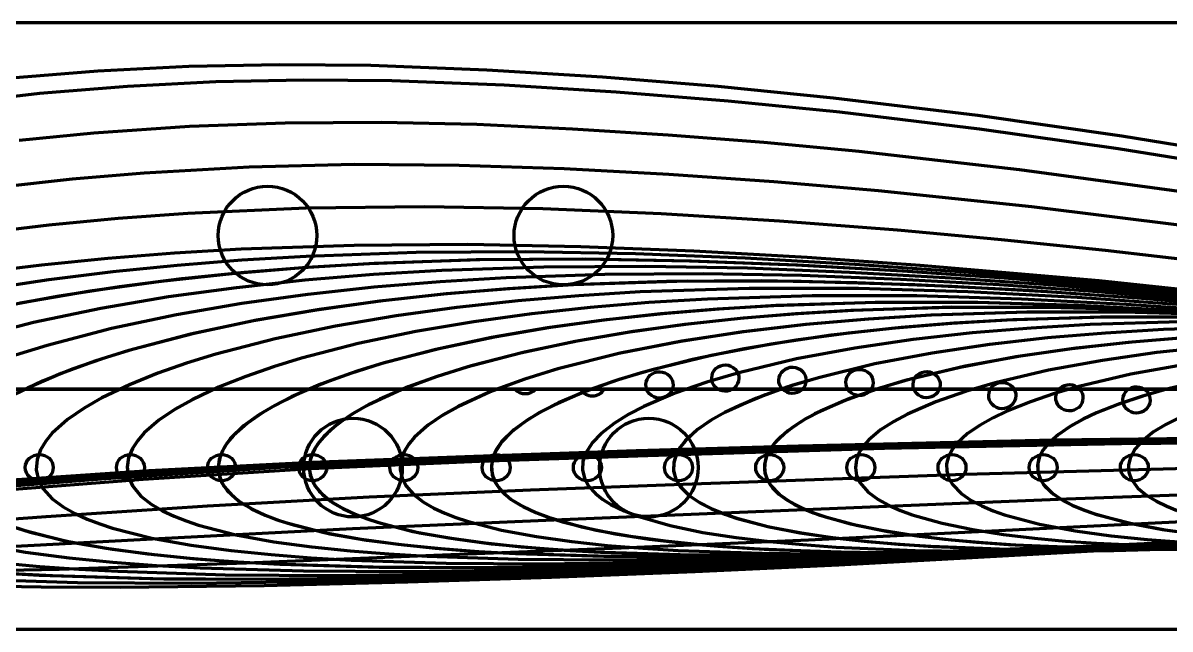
# Model space of a CAD drawing. Header units: millimetres. Extents: x 0 to 1189, y 0 to 841.
# Drawn here: x 271.4 to 445.9, y 416.7 to 508.9 of the extents above; entities that cross this region are included whole.
import ezdxf

# ---------------------------------------------------------------- set-up
doc = ezdxf.new("R2010")
doc.units = ezdxf.units.MM
doc.layers.add('1', color=7, linetype='Continuous', true_color=0xffffff)

msp = doc.modelspace()

# ---------------------------------------------------------------- linework, layer by layer
at = {"layer": '1', "color": 8, "linetype": 'Continuous', "lineweight": 70}
for p, q in [((957.216019, 508.902458), (87.17971, 508.902458)), ((87.17971, 416.74097), (957.216019, 416.74097))]:
    msp.add_line(p, q, dxfattribs=at)
at = {"layer": '1', "color": 163, "linetype": 'Continuous', "lineweight": 70}
for p, q in [((99.799518, 453.214122), (628.93587, 453.214122)), ((628.93587, 453.214122), (99.799518, 453.214122)), ((99.799518, 453.214122), (628.93587, 453.214122)), ((628.93587, 453.214122), (99.799518, 453.214122)), ((346.209126, 453.214122), (110.120416, 453.214122)), ((346.209126, 453.214122), (110.120416, 453.214122)), ((356.172719, 453.214122), (120.45026, 453.214122)), ((356.172719, 453.214122), (120.45026, 453.214122)), ((621.183576, 453.214122), (349.320945, 453.214122)), ((621.183576, 453.214122), (349.320945, 453.214122)), ((613.508808, 453.214122), (359.774303, 453.214122)), ((613.508808, 453.214122), (359.774303, 453.214122))]:
    msp.add_line(p, q, dxfattribs=at)
for points in [[(460.309216, 488.128349), (438.495549, 491.695782), (416.615997, 494.813226), (394.661701, 497.461066), (394.661701, 497.461066), (377.108255, 499.219613), (359.52834, 500.644869), (341.925693, 501.722669), (324.297618, 502.411705), (310.426546, 502.544587), (296.57741, 502.26774), (282.758138, 501.568431), (268.969768, 500.432176)], [(460.309216, 488.128349), (438.495549, 491.695782), (416.615997, 494.813226), (394.661701, 497.461066), (394.661701, 497.461066), (377.108255, 499.219613), (359.52834, 500.644869), (341.925693, 501.722669), (324.297618, 502.411705), (310.426546, 502.544587), (296.57741, 502.26774), (282.758138, 501.568431), (268.969768, 500.432176)], [(459.054286, 486.347496), (437.986024, 489.777967), (416.851231, 492.776399), (395.640776, 495.323578), (395.640776, 495.323578), (378.640066, 497.019536), (361.608411, 498.392974), (344.552613, 499.431689), (327.492442, 500.090977), (314.085468, 500.213822), (300.676053, 499.941636), (287.264015, 499.259224), (273.878467, 498.152221), (260.550481, 496.607927)], [(459.054286, 486.347496), (437.986024, 489.777967), (416.851231, 492.776399), (395.640776, 495.323578), (395.640776, 495.323578), (378.640066, 497.019536), (361.608411, 498.392974), (344.552613, 499.431689), (327.492442, 500.090977), (314.085468, 500.213822), (300.676053, 499.941636), (287.264015, 499.259224), (273.878467, 498.152221), (260.550481, 496.607927)], [(447.22595, 483.250102), (422.935941, 486.57512), (398.565372, 489.343328), (398.565372, 489.343328), (384.048564, 490.710228), (369.510352, 491.855938), (354.954165, 492.769193), (340.391436, 493.441169), (325.827697, 493.777746), (311.262737, 493.688753), (296.696582, 493.151665), (282.144051, 492.144646), (270.766188, 491.012672)], [(447.22595, 483.250102), (422.935941, 486.57512), (398.565372, 489.343328), (398.565372, 489.343328), (384.048564, 490.710228), (369.510352, 491.855938), (354.954165, 492.769193), (340.391436, 493.441169), (325.827697, 493.777746), (311.262737, 493.688753), (296.696582, 493.151665), (282.144051, 492.144646), (270.766188, 491.012672)], [(448.061988, 478.032002), (424.808102, 480.932691), (401.48432, 483.363595), (401.48432, 483.363595), (385.568296, 484.732704), (369.625078, 485.852002), (353.663902, 486.70736), (337.699543, 487.252281), (321.73472, 487.357019), (305.769392, 486.973768), (289.807126, 486.071898), (278.863255, 485.134158), (267.954709, 483.923883)], [(448.062014, 478.031998), (424.808115, 480.932689), (401.484322, 483.363595), (401.484322, 483.363595), (385.568298, 484.732704), (369.625084, 485.852001), (353.663911, 486.70736), (337.699555, 487.25228), (321.734734, 487.357019), (305.769409, 486.973769), (289.807146, 486.071899), (278.863276, 485.134161), (267.954733, 483.923886)], [(451.772906, 472.458183), (436.01016, 474.291392), (420.225967, 475.936021), (404.417797, 477.382528), (404.417797, 477.382528), (386.448772, 478.769294), (368.458646, 479.861495), (350.453284, 480.630621), (332.446318, 480.955273), (314.43833, 480.736599), (296.431704, 479.928908), (285.841211, 479.154499), (275.275069, 478.14221), (264.73504, 476.874835)], [(451.772905, 472.458183), (436.010159, 474.291392), (420.225967, 475.936021), (404.417797, 477.382528), (404.417797, 477.382528), (386.448772, 478.769294), (368.458645, 479.861495), (350.453283, 480.630621), (332.446318, 480.955273), (314.43833, 480.736599), (296.431703, 479.928908), (285.841211, 479.154499), (275.275069, 478.14221), (264.73504, 476.874835)], [(462.273455, 466.803052), (435.073446, 469.666234), (407.825767, 472.029218), (407.825767, 472.029218), (390.637252, 473.234679), (373.433465, 474.196609), (356.216552, 474.884168), (338.989047, 475.202887), (321.758995, 475.086343), (304.538917, 474.492647), (294.402698, 473.896436), (284.280198, 473.100252), (274.177209, 472.086534), (264.100116, 470.836383)], [(462.273455, 466.803052), (435.073446, 469.666234), (407.825767, 472.029218), (407.825767, 472.029218), (390.637252, 473.234679), (373.433465, 474.196609), (356.216552, 474.884168), (338.989047, 475.202887), (321.758995, 475.086343), (304.538917, 474.492647), (294.402698, 473.896436), (284.280198, 473.100252), (274.177209, 472.086534), (264.100116, 470.836383)], [(467.638013, 465.925807), (441.129688, 468.721391), (414.57674, 471.026083), (414.57674, 471.026083), (397.909817, 472.194612), (381.232564, 473.126835), (364.542217, 473.791557), (347.847777, 474.097103), (331.149577, 473.980377), (314.457114, 473.399585), (304.637754, 472.818107), (294.833483, 472.042421), (285.04564, 471.055073), (275.276214, 469.836813), (265.54786, 468.359372)], [(467.638013, 465.925807), (441.129688, 468.721391), (414.57674, 471.026083), (414.57674, 471.026083), (397.909817, 472.194612), (381.232564, 473.126835), (364.542217, 473.791557), (347.847777, 474.097103), (331.149577, 473.980377), (314.457114, 473.399585), (304.637754, 472.818107), (294.833483, 472.042421), (285.04564, 471.055073), (275.276214, 469.836813), (265.54786, 468.359372)], [(461.421402, 466.329096), (441.385748, 468.324465), (421.318002, 470.023692), (421.318002, 470.023692), (405.132866, 471.157679), (388.937325, 472.061625), (372.732326, 472.702955), (356.514676, 472.99236), (340.282511, 472.868979), (324.066514, 472.290849), (314.531062, 471.715856), (305.012018, 470.950491), (295.510904, 469.97769), (286.029381, 468.778241), (276.570174, 467.320354), (267.157179, 465.569815)], [(446.790057, 467.814712), (421.320119, 470.023529), (421.320119, 470.023529), (405.253043, 471.15008), (389.171706, 472.050297), (373.078089, 472.692561), (356.974564, 472.989683), (340.868668, 472.881058), (324.772094, 472.326216), (313.944568, 471.674415), (303.134792, 470.775423), (292.350892, 469.604634), (281.603815, 468.131078), (270.912094, 466.306697)], [(452.506116, 466.902666), (428.064516, 469.02089), (428.064516, 469.02089), (412.581429, 470.106454), (397.083609, 470.975017), (381.573076, 471.594809), (366.068013, 471.882427), (350.573672, 471.781395), (335.091111, 471.252956), (324.671412, 470.630458), (314.258309, 469.770303), (303.855968, 468.647716), (293.497188, 467.235502), (283.196232, 465.48788), (272.962449, 463.35049), (262.824042, 460.733963)], [(452.506116, 466.902666), (428.064516, 469.02089), (428.064516, 469.02089), (412.581429, 470.106454), (397.083609, 470.975017), (381.573076, 471.594809), (366.068013, 471.882427), (350.573672, 471.781395), (335.091111, 471.252956), (324.671412, 470.630458), (314.258309, 469.770303), (303.855968, 468.647716), (293.497188, 467.235502), (283.196232, 465.48788), (272.962449, 463.35049), (262.824042, 460.733963)], [(464.30532, 465.043201), (441.557668, 467.015284), (441.557668, 467.015284), (427.115018, 468.027053), (412.657165, 468.836716), (398.18882, 469.410583), (383.719474, 469.671276), (369.249555, 469.567359), (354.779211, 469.05949), (345.047577, 468.465732), (335.342524, 467.649074), (325.666682, 466.587393), (316.023539, 465.251551), (306.418569, 463.595578), (296.868678, 461.566812), (287.442935, 459.087041), (282.266696, 457.455951), (277.156907, 455.594815), (272.161856, 453.437943), (269.875068, 452.293117)], [(464.364974, 465.037427), (441.561647, 467.014994), (441.561647, 467.014994), (424.298158, 468.201154), (407.01683, 469.092101), (389.720606, 469.60545), (372.416847, 469.623046), (355.121859, 469.07657), (345.427937, 468.493027), (335.749908, 467.688169), (326.095045, 466.639964), (316.473147, 465.320682), (306.90081, 463.687302), (297.397481, 461.69064), (287.998261, 459.249265), (283.384567, 457.827471), (278.826794, 456.235366), (274.348426, 454.432317), (269.990472, 452.353949)], [(458.365972, 465.976772), (434.810109, 468.01816), (434.810109, 468.01816), (419.835373, 469.067571), (404.845176, 469.907094), (389.842159, 470.50389), (374.844566, 470.777182), (359.859627, 470.673373), (344.888618, 470.153998), (334.814852, 469.545011), (324.748712, 468.70487), (314.691248, 467.609132), (304.668158, 466.229588), (294.708003, 464.523138), (284.820944, 462.436962), (275.025187, 459.879589), (270.215783, 458.388134)], [(458.365972, 465.976772), (434.810109, 468.01816), (434.810109, 468.01816), (419.835373, 469.067571), (404.845176, 469.907094), (389.842159, 470.50389), (374.844566, 470.777182), (359.859627, 470.673373), (344.888618, 470.153998), (334.814852, 469.545011), (324.748712, 468.70487), (314.691248, 467.609132), (304.668158, 466.229588), (294.708003, 464.523138), (284.820944, 462.436962), (275.025187, 459.879589), (270.215783, 458.388134)], [(448.315508, 466.011631), (431.70919, 467.152466), (415.096246, 468.009617), (398.466729, 468.501806), (381.827668, 468.517973), (365.223513, 467.992604), (355.92369, 467.432648), (346.639008, 466.660744), (337.371019, 465.655159), (328.121712, 464.387783), (318.899898, 462.814709), (309.745594, 460.891009), (300.692193, 458.537804), (296.253016, 457.168204), (291.866229, 455.633554), (287.548868, 453.891715), (283.355036, 451.885461), (280.66003, 450.342976), (278.108888, 448.581575), (275.802483, 446.501339), (274.815342, 445.302833), (274.014423, 443.967512), (273.500664, 442.502094), (273.377198, 440.954893), (273.700257, 439.437743), (274.431873, 438.065932), (275.825049, 436.534449), (277.48044, 435.30797), (279.282746, 434.293969), (281.149621, 433.443645), (283.059987, 432.716857), (285.003473, 432.084949), (290.94072, 430.584193), (296.961407, 429.492041), (303.016928, 428.674305), (309.097601, 428.056032), (315.197313, 427.587203), (321.307837, 427.238785), (335.715514, 426.774415), (350.127244, 426.673519), (371.96817, 426.963453), (393.805915, 427.57708), (415.637903, 428.362639), (437.462459, 429.339821), (474.271248, 431.350784)], [(448.315508, 466.011631), (431.70919, 467.152466), (415.096246, 468.009617), (398.466729, 468.501806), (381.827668, 468.517973), (365.223513, 467.992604), (355.92369, 467.432648), (346.639008, 466.660744), (337.371019, 465.655159), (328.121712, 464.387783), (318.899898, 462.814709), (309.745594, 460.891009), (300.692193, 458.537804), (296.253016, 457.168204), (291.866229, 455.633554), (287.548868, 453.891715), (283.355036, 451.885461), (280.66003, 450.342976), (278.108888, 448.581575), (275.802483, 446.501339), (274.815342, 445.302833), (274.014423, 443.967512), (273.500664, 442.502094), (273.377198, 440.954893), (273.700257, 439.437743), (274.431873, 438.065932), (275.825049, 436.534449), (277.48044, 435.30797), (279.282746, 434.293969), (281.149621, 433.443645), (283.059987, 432.716857), (285.003473, 432.084949), (290.94072, 430.584193), (296.961407, 429.492041), (303.016928, 428.674305), (309.097601, 428.056032), (315.197313, 427.587203), (321.307837, 427.238785), (335.715514, 426.774415), (350.127244, 426.673519), (371.968171, 426.963453), (393.805915, 427.57708), (415.637903, 428.362639), (437.462459, 429.339821), (474.271248, 431.350784)], [(455.061036, 465.008925), (439.161459, 466.101268), (423.252979, 466.923813), (407.326936, 467.396237), (391.401352, 467.415249), (375.486228, 466.916596), (366.559411, 466.382237), (357.650867, 465.645017), (348.772722, 464.685658), (339.928331, 463.478969), (331.123187, 461.984411), (322.364902, 460.15437), (313.706862, 457.91913), (309.45859, 456.619002), (305.257028, 455.162702), (301.117728, 453.511165), (297.096109, 451.61438), (294.510662, 450.162799), (292.04075, 448.500016), (289.802553, 446.558841), (288.8193, 445.434708), (287.998398, 444.185598), (287.427372, 442.805973), (287.210342, 441.332947), (287.413572, 439.863171), (288.030964, 438.500615), (289.302233, 436.970069), (290.866351, 435.739627), (292.571056, 434.738449), (294.352399, 433.898547), (296.190936, 433.177619), (298.070371, 432.551383), (303.7619, 431.084189), (309.518096, 430.022169), (315.317231, 429.225845), (321.147237, 428.623376), (327.000087, 428.165817), (332.86241, 427.825508), (346.691704, 427.369377), (360.531666, 427.265493), (381.497249, 427.537508), (402.457151, 428.122952), (423.411606, 428.874958), (444.355235, 429.810033), (479.677222, 431.736641)], [(455.061036, 465.008925), (439.161459, 466.101268), (423.252979, 466.923813), (407.326936, 467.396237), (391.401352, 467.415249), (375.486228, 466.916596), (366.559411, 466.382237), (357.650867, 465.645017), (348.772722, 464.685658), (339.928331, 463.478969), (331.123187, 461.984411), (322.364902, 460.15437), (313.706862, 457.91913), (309.45859, 456.619002), (305.257028, 455.162702), (301.117728, 453.511165), (297.096109, 451.61438), (294.510662, 450.162799), (292.04075, 448.500016), (289.802553, 446.558841), (288.8193, 445.434708), (287.998398, 444.185598), (287.427372, 442.805973), (287.210342, 441.332947), (287.413572, 439.863171), (288.030964, 438.500615), (289.302233, 436.970069), (290.866351, 435.739627), (292.571056, 434.738449), (294.352399, 433.898547), (296.190936, 433.177619), (298.070371, 432.551383), (303.7619, 431.084189), (309.518096, 430.022169), (315.317231, 429.225845), (321.147237, 428.623376), (327.000087, 428.165817), (332.86241, 427.825508), (346.691704, 427.369377), (360.531666, 427.265493), (381.497249, 427.537508), (402.457151, 428.122952), (423.411606, 428.874958), (444.355235, 429.810033), (479.677222, 431.736641)], [(447.289008, 465.148786), (431.951409, 465.937076), (416.60064, 466.386726), (401.243277, 466.400975), (385.893698, 465.916403), (377.290142, 465.399412), (368.700627, 464.686585), (360.131581, 463.758344), (351.591675, 462.590043), (343.095602, 461.143466), (334.660584, 459.374912), (326.317729, 457.211979), (322.222438, 455.952083), (318.176688, 454.541031), (314.201411, 452.942575), (310.333021, 451.099455), (307.851117, 449.686221), (305.497158, 448.071937), (303.364434, 446.168389), (302.439229, 445.061818), (301.691985, 443.844141), (301.203577, 442.519931), (301.058273, 441.106672), (301.318126, 439.704285), (301.95543, 438.432899), (303.209334, 436.999474), (304.723237, 435.846159), (306.374083, 434.897433), (308.101503, 434.097115), (309.877847, 433.411121), (311.687966, 432.815836), (317.198034, 431.410142), (322.792626, 430.388165), (328.428497, 429.622582), (334.08738, 429.044726), (339.758495, 428.607447), (345.437195, 428.282815), (358.837215, 427.851158), (372.24453, 427.759445), (392.557025, 428.034374), (412.863422, 428.610691), (433.16457, 429.350263), (453.4581, 430.273428)], [(447.220908, 465.152818), (431.816201, 465.942681), (416.406597, 466.389773), (400.997795, 466.397334), (385.589787, 465.901285), (376.946322, 465.374781), (368.325093, 464.650603), (359.731101, 463.709288), (351.167744, 462.524994), (342.64017, 461.057007), (334.162868, 459.258561), (325.792261, 457.05865), (321.193503, 455.610478), (316.654274, 453.957447), (312.225897, 452.044414), (309.690799, 450.755458), (307.238885, 449.297868), (304.931552, 447.623213), (302.8989, 445.646211), (302.049609, 444.484798), (301.408124, 443.189588), (301.079147, 441.783553), (301.146405, 440.343464), (301.627701, 438.984926), (302.439167, 437.793322), (304.144961, 436.242995), (306.106584, 435.036587), (308.184525, 434.062375), (310.318324, 433.257911), (312.493035, 432.576398), (318.023312, 431.238617), (323.635432, 430.258913), (329.284625, 429.524474), (334.955161, 428.969534), (340.629987, 428.550789), (346.308, 428.241697), (359.700557, 427.836336), (373.102178, 427.762132), (393.417164, 428.053848), (413.727068, 428.639037), (434.031841, 429.38592), (454.329377, 430.316831)], [(457.608462, 464.477738), (442.638222, 465.228334), (427.655517, 465.653408), (412.666656, 465.660682), (397.685397, 465.188308), (389.288102, 464.687299), (380.904253, 463.997504), (372.54003, 463.099722), (364.203783, 461.969785), (355.909703, 460.570214), (347.674442, 458.858131), (339.528214, 456.762358), (334.205762, 455.10191), (328.979854, 453.15932), (323.916949, 450.825143), (321.493258, 449.448288), (319.19561, 447.872961), (317.117695, 446.011535), (316.220109, 444.928111), (315.500192, 443.735146), (315.036935, 442.438978), (314.911002, 441.060313), (315.178557, 439.695938), (315.809547, 438.460353), (317.038955, 437.066729), (318.518015, 435.943192), (320.12944, 435.017348), (321.814958, 434.235005), (323.547775, 433.563248), (325.313353, 432.979345), (330.688199, 431.596995), (336.146413, 430.588675), (341.645302, 429.83045), (347.167004, 429.25575), (352.701015, 428.818976), (358.242769, 428.493134), (371.320466, 428.054451), (384.405813, 427.952623), (404.230883, 428.212773), (424.04988, 428.780578), (443.863045, 429.520238), (463.668051, 430.446849)], [(457.52559, 464.482546), (442.473319, 465.234985), (427.416629, 465.656982), (412.360621, 465.656056), (397.305296, 465.169467), (388.860281, 464.656849), (380.437319, 463.953107), (372.040624, 463.03902), (363.673443, 461.889006), (355.340782, 460.462961), (347.055938, 458.714449), (338.875852, 456.572985), (334.382736, 455.161717), (329.94743, 453.548197), (325.621176, 451.676093), (323.637508, 450.677502), (321.702799, 449.576898), (319.839698, 448.350525), (318.100221, 446.968849), (316.550288, 445.360095), (315.746719, 444.199315), (315.168988, 442.916886), (314.911259, 441.532061), (315.048786, 440.127607), (315.583913, 438.820764), (316.420945, 437.683536), (318.126958, 436.206383), (320.055455, 435.055233), (322.103178, 434.115192), (324.198011, 433.338103), (326.321189, 432.680018), (331.689814, 431.38797), (337.140604, 430.434847), (342.64226, 429.714673), (348.15757, 429.168341), (353.680586, 428.753862), (359.209279, 428.446147), (372.259246, 428.037338), (385.323961, 427.954979), (405.114278, 428.232836), (424.899394, 428.808873), (444.67801, 429.554554), (464.445143, 430.486901)], [(453.361433, 464.518156), (438.765852, 464.919297), (424.158349, 464.921414), (409.566783, 464.464573), (400.025172, 463.884764), (390.495387, 463.053687), (381.002284, 461.942124), (371.563634, 460.50475), (362.190061, 458.677703), (352.903045, 456.359549), (347.711968, 454.760295), (342.618057, 452.890626), (337.663281, 450.635106), (335.2847, 449.302137), (333.031487, 447.779032), (330.979863, 445.970762), (330.100706, 444.93177), (329.376622, 443.765921), (328.897658, 442.477774), (328.758641, 441.113741), (329.012224, 439.762709), (329.631929, 438.534458), (330.838591, 437.160943), (332.291498, 436.053993), (333.873113, 435.143401), (335.529267, 434.372425), (337.219919, 433.714747), (338.935328, 433.143697), (344.160528, 431.787596), (349.486933, 430.791281), (354.852522, 430.039509), (360.239919, 429.46742), (365.642694, 429.030509), (371.051524, 428.703385), (383.810722, 428.257691), (396.580491, 428.145627), (415.929552, 428.391337), (435.271701, 428.951419), (454.607562, 429.692654)], [(453.325035, 464.519591), (438.710394, 464.92009), (424.090036, 464.920389), (409.477096, 464.460213), (399.921981, 463.877181), (390.385697, 463.042537), (380.878039, 461.925501), (371.415761, 460.479222), (362.022593, 458.640858), (352.738699, 456.312737), (347.543946, 454.703893), (342.442864, 452.819426), (337.500877, 450.550831), (335.135399, 449.210356), (332.894062, 447.673985), (330.870956, 445.854681), (330.00099, 444.794403), (329.308399, 443.626151), (328.870292, 442.358025), (328.763731, 441.013953), (329.038989, 439.687592), (329.663665, 438.487808), (330.868575, 437.133985), (332.312793, 436.040225), (333.884797, 435.137262), (335.528413, 434.372895), (337.217703, 433.715376), (338.93874, 433.142853), (344.178364, 431.783847), (349.5002, 430.789185), (354.862106, 430.038317), (360.246628, 429.466773), (365.643535, 429.030505), (371.048343, 428.703452), (383.803718, 428.257744), (396.567097, 428.145802), (415.904741, 428.391172), (435.236338, 428.950465), (454.56152, 429.690214)], [(449.583019, 464.189257), (435.26659, 464.176267), (420.968932, 463.717455), (412.955708, 463.240153), (404.951802, 462.585849), (396.958657, 461.735086), (388.993966, 460.664534), (381.068939, 459.337069), (373.196581, 457.709315), (365.422464, 455.712845), (361.150532, 454.395109), (356.931963, 452.886353), (352.81547, 451.131504), (350.462704, 449.946049), (348.187811, 448.599363), (346.053806, 447.044703), (344.178663, 445.18403), (343.41054, 444.081733), (342.857338, 442.857885), (342.610269, 441.543302), (342.734391, 440.215359), (343.233196, 438.967164), (344.022241, 437.877172), (345.629973, 436.461286), (347.452735, 435.354582), (349.376885, 434.453704), (351.37276, 433.696805), (353.408269, 433.050818), (358.55357, 431.781531), (363.776196, 430.842873), (369.034267, 430.131182), (374.307153, 429.587248), (379.591487, 429.171694), (384.885498, 428.860413), (397.380963, 428.438765), (409.876481, 428.340413), (428.807894, 428.597432), (447.73745, 429.165885)], [(450.146247, 464.181453), (436.032158, 464.187722), (421.918401, 463.763066), (412.683471, 463.220923), (403.475885, 462.444219), (394.300552, 461.404426), (385.162795, 460.058244), (376.070431, 458.343741), (367.075882, 456.176514), (362.041208, 454.685255), (357.079502, 452.943407), (352.243534, 450.858246), (349.917649, 449.644609), (347.683535, 448.26416), (345.58784, 446.643926), (344.205966, 445.217508), (343.129907, 443.545824), (342.705565, 442.286431), (342.616839, 440.96213), (342.902618, 439.67071), (343.622397, 438.36915), (344.620442, 437.271472), (345.786789, 436.3514), (347.045402, 435.574752), (349.120392, 434.562743), (351.279368, 433.729024), (356.319877, 432.279667), (361.44802, 431.227911), (366.630486, 430.432067), (371.835802, 429.82426), (377.051548, 429.356975), (382.275804, 429.002031), (394.614898, 428.500056), (406.962684, 428.340259), (425.667797, 428.528505), (444.370047, 429.050092), (463.065881, 429.764353)], [(447.449994, 463.447469), (433.704207, 463.034478), (424.708589, 462.511115), (415.738266, 461.762601), (406.799063, 460.761071), (397.896192, 459.46422), (389.037299, 457.811578), (380.271867, 455.720116), (375.364024, 454.279186), (370.526089, 452.594075), (365.813333, 450.57426), (363.544783, 449.39596), (361.363759, 448.051949), (359.32461, 446.475249), (357.984854, 445.086818), (356.945721, 443.454146), (356.542954, 442.226576), (356.467867, 440.936987), (356.755641, 439.68184), (357.461632, 438.418684), (358.433996, 437.352953), (359.569364, 436.456731), (360.791471, 435.700289), (362.808866, 434.711564), (364.90999, 433.894252), (369.809868, 432.470293), (374.798758, 431.432644), (379.841523, 430.644288), (384.904254, 430.039913), (389.978838, 429.573035), (395.062559, 429.216463), (407.071796, 428.706428), (419.086618, 428.535291), (437.288753, 428.70622), (455.488967, 429.216301)], [(447.449994, 463.447469), (433.704207, 463.034478), (424.708589, 462.511115), (415.738266, 461.762601), (406.799063, 460.761071), (397.896192, 459.46422), (389.037299, 457.811578), (380.271867, 455.720116), (375.364024, 454.279186), (370.526089, 452.594075), (365.813333, 450.57426), (363.544783, 449.39596), (361.363759, 448.051949), (359.32461, 446.475249), (357.984854, 445.086818), (356.945721, 443.454146), (356.542954, 442.226576), (356.467867, 440.936987), (356.755641, 439.68184), (357.461632, 438.418684), (358.433996, 437.352953), (359.569364, 436.456731), (360.791471, 435.700289), (362.808866, 434.711564), (364.90999, 433.894252), (369.809868, 432.470293), (374.798758, 431.432644), (379.841523, 430.644288), (384.904254, 430.039913), (389.978838, 429.573035), (395.062559, 429.216463), (407.071796, 428.706428), (419.086618, 428.535291), (437.288753, 428.70622), (455.488967, 429.216301)], [(458.360174, 462.699509), (444.852192, 462.275927), (436.018837, 461.75086), (427.201719, 461.00322), (418.409401, 460.004087), (409.656726, 458.709434), (400.96485, 457.060175), (392.370156, 454.963875), (387.558496, 453.509841), (382.831894, 451.799741), (378.252662, 449.727895), (376.061821, 448.496558), (373.989418, 447.077055), (372.130739, 445.384119), (371.343631, 444.393281), (370.733019, 443.299167), (370.370363, 442.115166), (370.321918, 440.874875), (370.620282, 439.662553), (371.226017, 438.570172), (372.612338, 437.118345), (374.268393, 435.980095), (376.055998, 435.058157), (377.913066, 434.287996), (379.8149, 433.633378), (384.648859, 432.344405), (389.561561, 431.390714), (394.512521, 430.661918), (399.485498, 430.099844), (404.471094, 429.665092), (409.465065, 429.334408), (421.253472, 428.867622), (433.050947, 428.725337), (450.926315, 428.926368)], [(458.346886, 462.699303), (444.845391, 462.275601), (436.021239, 461.751022), (427.211472, 461.004148), (418.418144, 460.005189), (409.653989, 458.708948), (400.959411, 457.058974), (392.356174, 454.96), (388.298938, 453.749834), (384.298127, 452.367482), (380.38416, 450.75727), (378.139699, 449.669338), (375.971683, 448.440955), (373.933096, 447.033422), (372.097637, 445.347436), (371.314418, 444.349982), (370.705436, 443.234354), (370.354, 442.015822), (370.336227, 440.750177), (370.677218, 439.526135), (371.327549, 438.432551), (372.759977, 436.999397), (374.440149, 435.881082), (376.237236, 434.975673), (378.109773, 434.215027), (380.022351, 433.567907), (384.873395, 432.294227), (389.809079, 431.349287), (394.781708, 430.627665), (399.776817, 430.07122), (404.781436, 429.641656), (409.793947, 429.315859), (421.627034, 428.858683), (433.457989, 428.724865), (451.37639, 428.936364)], [(448.577539, 461.078929), (440.057998, 460.379756), (431.567681, 459.445675), (423.111673, 458.235427), (414.698201, 456.690795), (406.372393, 454.729366), (401.702759, 453.370366), (397.117672, 451.780652), (392.670335, 449.870074), (390.521264, 448.741911), (388.451149, 447.439341), (386.551256, 445.910438), (385.704881, 445.022201), (384.978103, 444.032386), (384.438565, 442.928564), (384.165752, 441.739718), (384.221793, 440.518814), (384.61682, 439.355144), (385.385049, 438.211677), (386.363364, 437.251961), (387.474036, 436.439775), (388.649904, 435.75111), (390.583183, 434.839046), (392.590979, 434.0781), (397.253475, 432.738494), (401.999583, 431.751562), (406.794805, 430.995308), (411.607853, 430.41069), (416.433113, 429.955415), (421.267753, 429.605799), (432.689418, 429.09926), (444.115186, 428.921825), (461.425914, 429.079473)], [(448.051122, 461.042086), (439.473726, 460.323447), (430.919855, 459.363616), (422.403714, 458.119504), (413.945603, 456.53328), (405.580641, 454.514254), (400.89668, 453.111823), (396.294904, 451.459846), (391.83659, 449.453583), (389.703962, 448.258625), (387.687869, 446.878079), (385.884, 445.227265), (385.124512, 444.259573), (384.541226, 443.190172), (384.20372, 442.034213), (384.174646, 440.828516), (384.480714, 439.654206), (385.080135, 438.597627), (386.435597, 437.192265), (388.047778, 436.08697), (389.786444, 435.189356), (391.5918, 434.437533), (393.440287, 433.796886), (398.139023, 432.531258), (402.915348, 431.591224), (407.729326, 430.869785), (412.565122, 430.310868), (417.413614, 429.876621), (422.270639, 429.544727), (433.736724, 429.070915), (445.212231, 428.918515), (462.600173, 429.104767)], [(452.100054, 459.677488), (443.81888, 458.771876), (435.568094, 457.597301), (427.373136, 456.099181), (419.271905, 454.19459), (414.724685, 452.87038), (410.249375, 451.31172), (405.912605, 449.426679), (403.820724, 448.304831), (401.83186, 447.013684), (400.02917, 445.487812), (399.23767, 444.589479), (398.586476, 443.588604), (398.144537, 442.472959), (397.991704, 441.284442), (398.174209, 440.10397), (398.671604, 439.011885), (399.915384, 437.560108), (401.452749, 436.419789), (403.116901, 435.509531), (404.856633, 434.747795), (406.649176, 434.096818), (411.204149, 432.817225), (415.840571, 431.866951), (420.520013, 431.135354), (425.216126, 430.567112), (429.924774, 430.123319), (434.643635, 429.781877), (445.789318, 429.286231), (456.937246, 429.1132)], [(452.100054, 459.677488), (443.81888, 458.771876), (435.568094, 457.597301), (427.373136, 456.099181), (419.271905, 454.19459), (414.724685, 452.87038), (410.249375, 451.31172), (405.912605, 449.426679), (403.820724, 448.304831), (401.83186, 447.013684), (400.02917, 445.487812), (399.23767, 444.589479), (398.586476, 443.588604), (398.144537, 442.472959), (397.991704, 441.284442), (398.174209, 440.10397), (398.671604, 439.011885), (399.915384, 437.560108), (401.452749, 436.419789), (403.116901, 435.509531), (404.856633, 434.747795), (406.649176, 434.096818), (411.204149, 432.817225), (415.840571, 431.866951), (420.520013, 431.135354), (425.216126, 430.567112), (429.924774, 430.123319), (434.643635, 429.781877), (445.789318, 429.286231), (456.937246, 429.1132)], [(447.89769, 456.939645), (439.907107, 455.479491), (432.001612, 453.615012), (428.277522, 452.537612), (424.602343, 451.30257), (421.006229, 449.855752), (418.942767, 448.873453), (416.948876, 447.758659), (415.066569, 446.465966), (413.390522, 444.913557), (412.686273, 443.992158), (412.15764, 442.972182), (411.870435, 441.872306), (411.880104, 440.735797), (412.201576, 439.637513), (412.78837, 438.652536), (414.082113, 437.340107), (415.606547, 436.300721), (417.247336, 435.451754), (418.949267, 434.736607), (420.691061, 434.123903), (426.015727, 432.702031), (431.435574, 431.688107), (436.897966, 430.938288), (442.382972, 430.377796), (447.881786, 429.965364)], [(447.89769, 456.939645), (439.907107, 455.479491), (432.001612, 453.615012), (428.277522, 452.537612), (424.602343, 451.30257), (421.006229, 449.855752), (418.942767, 448.873453), (416.948876, 447.758659), (415.066569, 446.465966), (413.390522, 444.913557), (412.686273, 443.992158), (412.15764, 442.972182), (411.870435, 441.872306), (411.880104, 440.735797), (412.201576, 439.637513), (412.78837, 438.652536), (414.082113, 437.340107), (415.606547, 436.300721), (417.247336, 435.451754), (418.949267, 434.736607), (420.691061, 434.123903), (426.015727, 432.702031), (431.435574, 431.688107), (436.897966, 430.938288), (442.382972, 430.377796), (447.881786, 429.965364)], [(452.806419, 454.935984), (445.124076, 453.141946), (441.499503, 452.101447), (437.930269, 450.908757), (434.437583, 449.506649), (432.427628, 448.548569), (430.490979, 447.459288), (428.675475, 446.1966), (427.057862, 444.656309), (426.392799, 443.738607), (425.910191, 442.708048), (425.686384, 441.593723), (425.776713, 440.46719), (426.174427, 439.402571), (426.816106, 438.464685), (428.143575, 437.228518), (429.660895, 436.250902), (431.28232, 435.444029), (432.953597, 434.763091), (434.649947, 434.179305), (439.819455, 432.817197), (445.090452, 431.834985), (450.409153, 431.103211)], [(453.044499, 454.984421), (445.359258, 453.204509), (441.736301, 452.174108), (438.16478, 450.993527), (434.664994, 449.607056), (432.652606, 448.663083), (430.707232, 447.591508), (428.870542, 446.348766), (427.237809, 444.863026), (426.541677, 443.973469), (426.010127, 442.976305), (425.716523, 441.892168), (425.720692, 440.765837), (426.036886, 439.68463), (426.616157, 438.714848), (427.879499, 437.435195), (429.36523, 436.419672), (430.947325, 435.596946), (432.592587, 434.899916), (434.28191, 434.29861), (439.436435, 432.901754), (444.683906, 431.900522), (449.976271, 431.155097)], [(447.13207, 448.822007), (445.199054, 447.843257), (443.351616, 446.715142), (441.643364, 445.371309), (440.548104, 444.164951), (439.770477, 442.744008), (439.534631, 441.681741), (439.594755, 440.595869), (439.949822, 439.564735), (440.977423, 438.162551), (442.315868, 437.052318), (443.796368, 436.165055), (445.352116, 435.425752), (446.960834, 434.790603)], [(447.13207, 448.822007), (445.199054, 447.843257), (443.351616, 446.715142), (441.643364, 445.371309), (440.548104, 444.164951), (439.770477, 442.744008), (439.534631, 441.681741), (439.594755, 440.595869), (439.949822, 439.564735), (440.977423, 438.162551), (442.315868, 437.052318), (443.796368, 436.165055), (445.352116, 435.425752), (446.960834, 434.790603)], [(254.079128, 437.946677), (281.460146, 440.020201), (308.860477, 441.638491), (336.276846, 442.754676), (363.69841, 443.708556), (391.124089, 444.534046), (428.843491, 445.384825), (466.576263, 445.818949)], [(254.079128, 437.946677), (281.460146, 440.020201), (308.860477, 441.638491), (336.276846, 442.754676), (363.69841, 443.708556), (391.124089, 444.534046), (428.843491, 445.384825), (466.576263, 445.818949)], [(257.446958, 437.546585), (283.982261, 439.652586), (310.547931, 441.331847), (337.128156, 442.494305), (363.713901, 443.430252), (401.105218, 444.537124), (438.505406, 445.279347), (475.916715, 445.56411)], [(257.446958, 437.546585), (283.982261, 439.652586), (310.547931, 441.331847), (337.128156, 442.494305), (363.713901, 443.430252), (401.105218, 444.537124), (438.505406, 445.279347), (475.916715, 445.56411)], [(259.343961, 438.047953), (285.917353, 440.060345), (312.512234, 441.629982), (339.128281, 442.712721), (365.75121, 443.637237), (392.379532, 444.437891), (429.000797, 445.259477), (465.624916, 445.674615)], [(259.343961, 438.047953), (285.917353, 440.060345), (312.512234, 441.629982), (339.128281, 442.712721), (365.75121, 443.637237), (392.379532, 444.437891), (429.000797, 445.259477), (465.624916, 445.674615)], [(264.112296, 437.548091), (289.65148, 439.546239), (315.216864, 441.146798), (340.813365, 442.256191), (366.419214, 443.15044), (402.431226, 444.231611), (438.451925, 444.9607), (474.482817, 445.258644)], [(264.112296, 437.548091), (289.65148, 439.546239), (315.216864, 441.146798), (340.813365, 442.256191), (366.419214, 443.15044), (402.431226, 444.231611), (438.451925, 444.9607), (474.482817, 445.258644)], [(265.900846, 439.187397), (290.555495, 440.846727), (315.233845, 442.104874), (339.92714, 443.030965), (364.623423, 443.875084), (389.323123, 444.615078), (428.143852, 445.500464), (466.972045, 445.959871)], [(265.900846, 439.187397), (290.555495, 440.846727), (315.233845, 442.104874), (339.92714, 443.030965), (364.623423, 443.875084), (389.323123, 444.615078), (428.143852, 445.500464), (466.972045, 445.959871)], [(265.900846, 439.187397), (290.555495, 440.846727), (315.233845, 442.104874), (339.92714, 443.030965), (364.623423, 443.875084), (389.323123, 444.615078), (428.143852, 445.500464), (466.972045, 445.959871)], [(265.900846, 439.187397), (290.555495, 440.846727), (315.233845, 442.104874), (339.92714, 443.030965), (364.623423, 443.875084), (389.323123, 444.615078), (428.143852, 445.500464), (466.972045, 445.959871)], [(250.358753, 432.094826), (274.898812, 433.837794), (299.445414, 435.466071), (324.006987, 436.845134), (348.584038, 437.89026), (373.164302, 438.821745), (414.646924, 440.269845), (456.138608, 441.391031)], [(250.358753, 432.094826), (274.898812, 433.837794), (299.445414, 435.466071), (324.006987, 436.845134), (348.584038, 437.89026), (373.164302, 438.821745), (414.646924, 440.269845), (456.138608, 441.391031)], [(262.585054, 428.942518), (292.024237, 430.486573), (321.464288, 432.01572), (350.91585, 433.311301), (380.372169, 434.499614), (430.078765, 436.528337), (479.795291, 438.301225)], [(262.585117, 428.942521), (292.024305, 430.486576), (321.464361, 432.015724), (350.915928, 433.311304), (380.372253, 434.499617), (430.078857, 436.528341), (479.795393, 438.301229)], [(258.049473, 425.46625), (276.870489, 425.848082), (305.375352, 426.804817), (333.874281, 427.950618), (362.373376, 429.091273), (390.869491, 430.326293), (454.971981, 433.439363)], [(258.049474, 425.46625), (276.870491, 425.848082), (305.375353, 426.804817), (333.874283, 427.950618), (362.373377, 429.091273), (390.869492, 430.326293), (454.971984, 433.439363)], [(262.081885, 423.370308), (274.113906, 423.155402), (286.148288, 423.118349), (308.026998, 423.375454), (329.900459, 423.920794), (351.768923, 424.642674), (373.633231, 425.480567), (395.490344, 426.489085), (441.574676, 429.020211), (487.640908, 431.864941)], [(262.081885, 423.370308), (274.113906, 423.155402), (286.148288, 423.118349), (308.026998, 423.375454), (329.900459, 423.920794), (351.768923, 424.642674), (373.633231, 425.480567), (395.490344, 426.489085), (441.574676, 429.020211), (487.640908, 431.864941)], [(269.456371, 432.423241), (271.49627, 431.753326), (277.705572, 430.1724), (284.009822, 429.023975), (290.360474, 428.16447), (296.736956, 427.516398), (303.127118, 427.026518), (309.52573, 426.663281), (324.624288, 426.181816), (339.730918, 426.081954), (362.617847, 426.393573), (385.497899, 427.041976), (408.37225, 427.870418), (431.238244, 428.903019), (469.805798, 431.020753)], [(270.377751, 432.108472), (272.440146, 431.473206), (278.665536, 429.973391), (284.95862, 428.878925), (291.297449, 428.057601), (297.669676, 427.435845), (304.062276, 426.966096), (310.458004, 426.619517), (325.539629, 426.166326), (340.627197, 426.084889), (363.493992, 426.413289), (386.356845, 427.070103), (409.21377, 427.904982), (432.062935, 428.94416), (470.599967, 431.067762)], [(262.265888, 424.367936), (279.640371, 423.822322), (297.02276, 423.711523), (323.354233, 424.071482), (349.681485, 424.818197), (376.001858, 425.770922), (402.310567, 426.955818), (446.684752, 429.388709)], [(262.265888, 424.367936), (279.640371, 423.822322), (297.02276, 423.711523), (323.354233, 424.071482), (349.681485, 424.818197), (376.001858, 425.770922), (402.310567, 426.955818), (446.684752, 429.388709)], [(265.189278, 429.609727), (271.768368, 428.446297), (278.39005, 427.576007), (285.026552, 426.920296), (291.673998, 426.425771), (298.330826, 426.060138), (314.048257, 425.580418), (329.779189, 425.491496), (353.607325, 425.830822), (377.430575, 426.515492), (401.246814, 427.385667), (425.050544, 428.467565), (465.196522, 430.681663)], [(265.189278, 429.609727), (271.768368, 428.446297), (278.39005, 427.576007), (285.026552, 426.920296), (291.673998, 426.425771), (298.330826, 426.060138), (314.048257, 425.580418), (329.779189, 425.491496), (353.607325, 425.830822), (377.430575, 426.515492), (401.246814, 427.385667), (425.050544, 428.467565), (465.196522, 430.681663)], [(267.717631, 425.292956), (273.843972, 424.953103), (290.708147, 424.41533), (307.58134, 424.303791), (333.144678, 424.651399), (358.700294, 425.376157), (384.249556, 426.301641), (409.789504, 427.454658), (452.867125, 429.820427)], [(268.018111, 426.818742), (273.937484, 426.274683), (279.864479, 425.848604), (285.797317, 425.520341), (302.136326, 425.001994), (318.485761, 424.89693), (343.251101, 425.238277), (368.011737, 425.943912), (392.765966, 426.844414), (417.509021, 427.965997), (459.24253, 430.263921)], [(268.018111, 426.818742), (273.937484, 426.274683), (279.864479, 425.848604), (285.797317, 425.520341), (302.136326, 425.001994), (318.485761, 424.89693), (343.251101, 425.238277), (368.011737, 425.943912), (392.765966, 426.844414), (417.509021, 427.965997), (459.24253, 430.263921)], [(268.692059, 425.232657), (275.871355, 424.85994), (292.798799, 424.381532), (309.731711, 424.312436), (335.393402, 424.703305), (361.049149, 425.454753), (386.698668, 426.401241), (412.338151, 427.581913), (455.581588, 429.981561)]]:
    msp.add_lwpolyline(points, dxfattribs=at)
for centre in [(308.564539, 476.574594), (308.564539, 476.574594), (308.564539, 476.574594), (353.564539, 476.574594), (353.564539, 476.574594), (353.564539, 476.574594), (321.564539, 441.287753), (321.564539, 441.287753), (321.564539, 441.287753), (321.564539, 441.287753), (366.564539, 441.287753), (366.564539, 441.287753), (366.564539, 441.287753), (366.564539, 441.287753)]:
    msp.add_circle(centre, 7.5, dxfattribs=at)
for centre, major_axis, ratio in [((368.180456, 453.868773), (2.069534, -0.0674), 0.965889), ((368.180456, 453.868773), (2.069534, -0.0674), 0.965889), ((378.195799, 454.897681), (2.069534, -0.0674), 0.965889), ((378.195799, 454.897681), (2.069534, -0.0674), 0.965889), ((388.405052, 454.565187), (2.069534, -0.0674), 0.965889), ((388.405052, 454.565187), (2.069534, -0.0674), 0.965889), ((398.614305, 454.232693), (2.069534, -0.0674), 0.965889), ((398.614305, 454.232693), (2.069534, -0.0674), 0.965889), ((408.823558, 453.9002), (2.069534, -0.0674), 0.965889), ((408.823558, 453.9002), (2.069534, -0.0674), 0.965889), ((420.332417, 452.245558), (2.069534, -0.0674), 0.965889), ((420.332417, 452.245558), (2.069534, -0.0674), 0.965889), ((430.54167, 451.913064), (2.069534, -0.0674), 0.965889), ((430.54167, 451.913064), (2.069534, -0.0674), 0.965889), ((440.750923, 451.58057), (2.069534, -0.0674), 0.965889), ((440.750923, 451.58057), (2.069534, -0.0674), 0.965889), ((273.832786, 441.287753), (2.128356, 0), 0.939693), ((273.832786, 441.287753), (2.128356, 0), 0.939693), ((287.700052, 441.287753), (2.128356, 0), 0.939693), ((287.700052, 441.287753), (2.128356, 0), 0.939693), ((301.567317, 441.287753), (2.128356, 0), 0.939693), ((301.567317, 441.287753), (2.128356, 0), 0.939693), ((315.434583, 441.287753), (2.128356, 0), 0.939693), ((315.434583, 441.287753), (2.128356, 0), 0.939693), ((329.301849, 441.287753), (2.128356, 0), 0.939693), ((329.301849, 441.287753), (2.128356, 0), 0.939693), ((343.349231, 441.287753), (-2.128356, 0), 0.939693), ((343.349231, 441.287753), (-2.128356, 0), 0.939693), ((357.216497, 441.287753), (-2.128356, 0), 0.939693), ((357.216497, 441.287753), (-2.128356, 0), 0.939693), ((371.083763, 441.287753), (-2.128356, 0), 0.939693), ((371.083763, 441.287753), (-2.128356, 0), 0.939693), ((384.951029, 441.287753), (-2.128356, 0), 0.939693), ((384.951029, 441.287753), (-2.128356, 0), 0.939693), ((398.818295, 441.287753), (-2.128356, 0), 0.939693), ((398.818295, 441.287753), (-2.128356, 0), 0.939693), ((412.685561, 441.287753), (-2.128356, 0), 0.939693), ((412.685561, 441.287753), (-2.128356, 0), 0.939693), ((426.552827, 441.287753), (-2.128356, 0), 0.939693), ((426.552827, 441.287753), (-2.128356, 0), 0.939693), ((440.420093, 441.287753), (-2.128356, 0), 0.939693), ((440.420093, 441.287753), (-2.128356, 0), 0.939693)]:
    msp.add_ellipse(centre, major_axis=major_axis, ratio=ratio, dxfattribs=at)
for centre, start_param, end_param in [((347.76195, 454.53376), 3.8958421634, 5.5963463145), ((347.76195, 454.53376), 3.8958421634, 5.5963463145), ((357.971203, 454.201266), 3.6914684757, 5.8007200022), ((357.971203, 454.201266), 3.6914684757, 5.8007200022)]:
    msp.add_ellipse(centre, major_axis=(2.069534, -0.0674), ratio=0.965889, start_param=start_param, end_param=end_param, dxfattribs=at)

doc.saveas('drawing.dxf')
